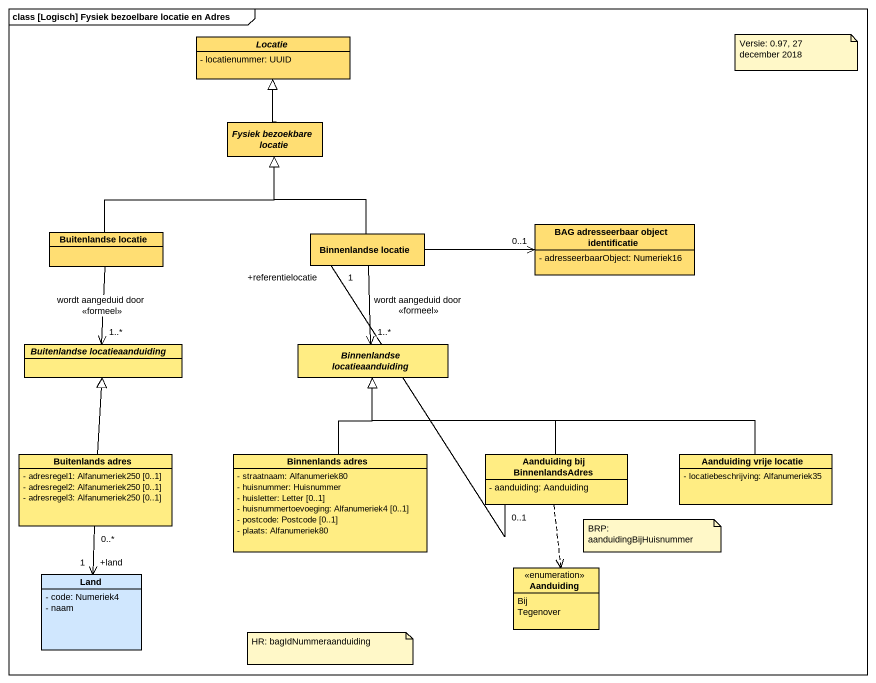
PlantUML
@startuml
mainframe class [Logisch] Fysiek bezoelbare locatie en Adres
hide circle
hide empty members
skinparam classAttributeIconSize 0
abstract class Locatie #FFDE73 {
  - locatienummer: UUID
}
abstract class "Fysiek bezoekbare locatie" as Fysiek_bezoekbare_locatie #FFDE73
class "Buitenlandse locatie" as Buitenlandse_locatie #FFDE73
class "Binnenlandse locatie" as Binnenlandse_locatie #FFDE73
class "BAG adresseerbaar object identificatie" as BAG_adresseerbaar_object #FFDE73 {
  - adresseerbaarObject: Numeriek16
}
abstract class "Buitenlandse locatieaanduiding" as Buitenlandse #FFED83
abstract class "Binnenlandse locatieaanduiding" as Binnenlandse #FFED83
class "Buitenlands adres" as Buitenlands_adres #FFED83 {
  - adresregel1: Alfanumeriek250 [0..1]
  - adresregel2: Alfanumeriek250 [0..1]
  - adresregel3: Alfanumeriek250 [0..1]
}
class "Binnenlands adres" as Binnenlands_adres #FFED83 {
  - straatnaam: Alfanumeriek80
  - huisnummer: Huisnummer
  - huisletter: Letter [0..1]
  - huisnummertoevoeging: Alfanumeriek4 [0..1]
  - postcode: Postcode [0..1]
  - plaats: Alfanumeriek80
}
class "Aanduiding bij BinnenlandsAdres" as Aanduiding_bij #FFED83 {
  - aanduiding: Aanduiding
}
class "Aanduiding vrije locatie" as Aanduiding_vrije_locatie #FFED83 {
  - locatiebeschrijving: Alfanumeriek35
}
class Land #D0E7FE {
  - code: Numeriek4
  - naam
}
enum Aanduiding #FFED83 {
  Bij
  Tegenover
}
Fysiek_bezoekbare_locatie -up-|> Locatie
Buitenlandse_locatie -up-|> Fysiek_bezoekbare_locatie
Binnenlandse_locatie -up-|> Fysiek_bezoekbare_locatie
BAG_adresseerbaar_object "0..1" <-left- Binnenlandse_locatie
Buitenlandse "1..*" <-up- Buitenlandse_locatie : wordt aangeduid door\n<<formeel>>
Binnenlandse "1..*" <-up- Binnenlandse_locatie : wordt aangeduid door\n<<formeel>>
Buitenlands_adres -up-|> Buitenlandse
Buitenlands_adres "0..*" --> "+land\n1" Land
Binnenlands_adres -up-|> Binnenlandse
Aanduiding_bij "0..1" -up- "+referentielocatie\n1" Binnenlandse_locatie
Aanduiding_bij -up-|> Binnenlandse
Aanduiding_bij ..> Aanduiding
Aanduiding_vrije_locatie -left-|> Binnenlandse
note as N1
  Versie: 0.97, 27 december 2018
end note
note as N2
  BRP: aanduidingBijHuisnummer
end note
note as N3
  HR: bagIdNummeraanduiding
end note
@enduml
